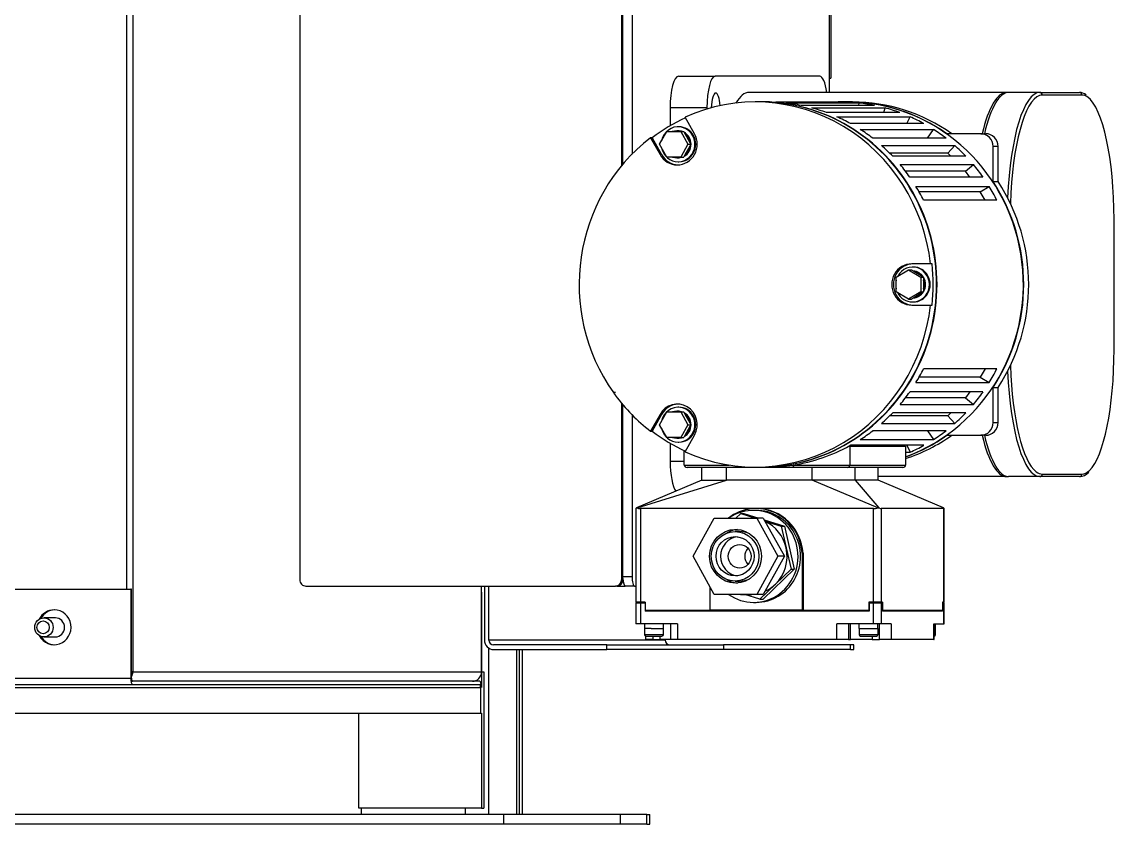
# Model space of a CAD drawing. Header units: millimetres. Extents: x 3795014 to 4300160, y 3869364 to 4016788.
# Drawn here: x 4226638.3 to 4226810.4, y 3922661.5 to 3922787.9 of the extents above; entities that cross this region are included whole.
import ezdxf

# ---------------------------------------------------------------- set-up
doc = ezdxf.new("R2010")
doc.units = ezdxf.units.MM
doc.layers.add('линия перехода', color=7, linetype='Continuous')
doc.layers.add('основная', color=7, linetype='Continuous', lineweight=50)

msp = doc.modelspace()

# ---------------------------------------------------------------- linework, layer by layer
at = {"layer": 'линия перехода', "color": 0, "linetype": 'Continuous', "lineweight": -3}
for p, q in [((4226655.82, 3922907.53), (4226655.82, 3922685.53)), ((4226654.9, 3922698.53), (4226654.9, 3922894.53)), ((4226805.35, 3922776.38), (4226799.13, 3922776.38)), ((4226746.28, 3922774.34), (4226740.49, 3922774.34)), ((4226766.61, 3922775.27), (4226766.61, 3922775.25)), ((4226768.06, 3922775.25), (4226768.06, 3922775.27)), ((4226792.15, 3922768.28), (4226791.38, 3922768.28)), ((4226739.15, 3922766.99), (4226738.89, 3922766.99)), ((4226810.43, 3922736.28), (4226810.43, 3922756.78)), ((4226739.15, 3922726.07), (4226738.89, 3922726.07)), ((4226791.38, 3922724.78), (4226792.15, 3922724.78)), ((4226740.49, 3922718.72), (4226742.7, 3922718.72)), ((4226742.7, 3922718.1), (4226749.79, 3922718.1)), ((4226759.87, 3922718.1), (4226768.78, 3922718.1)), ((4226768.78, 3922718.1), (4226777.59, 3922718.1)), ((4226799.13, 3922716.68), (4226805.35, 3922716.68)), ((4226735.83, 3922711.23), (4226735.83, 3922696.48)), ((4226772.53, 3922696.48), (4226772.53, 3922711.23)), ((4226773.76, 3922711.23), (4226773.76, 3922696.48)), ((4226783.61, 3922696.48), (4226783.61, 3922711.23)), ((4226733.04, 3922700.53), (4226734.48, 3922700.53)), ((4226732.84, 3922700.03), (4226733.04, 3922700.03)), ((4226710.76, 3922685.55), (4226710.76, 3922698.05)), ((4226735.83, 3922696.4), (4226735.83, 3922693.1)), ((4226772.53, 3922693.1), (4226772.53, 3922696.4)), ((4226773.76, 3922696.4), (4226773.76, 3922693.1)), ((4226783.61, 3922693.1), (4226783.61, 3922696.4)), ((4226741.63, 3922693.1), (4226741.63, 3922690.6)), ((4226766.74, 3922690.6), (4226766.74, 3922693.1)), ((4226768.58, 3922693.1), (4226768.58, 3922690.6)), ((4226768.89, 3922690.6), (4226768.89, 3922693.1)), ((4226773.48, 3922690.6), (4226773.48, 3922693.1)), ((4226775.31, 3922693.1), (4226775.31, 3922690.6)), ((4226782.05, 3922690.6), (4226782.05, 3922693.1)), ((4226739.72, 3922690.53), (4226711.93, 3922690.53)), ((4226730.53, 3922689.03), (4226730.53, 3922689.78)), ((4226736.44, 3922691.4), (4226739.44, 3922691.4)), ((4226737.74, 3922691.15), (4226737.74, 3922690.6)), ((4226738.9, 3922690.6), (4226738.9, 3922691.15)), ((4226748.89, 3922689.78), (4226748.89, 3922689.03)), ((4226768.93, 3922689.03), (4226768.93, 3922689.78)), ((4226770.25, 3922691.4), (4226773.25, 3922691.4)), ((4226772.32, 3922691.15), (4226772.32, 3922690.6)), ((4226782.1, 3922691.4), (4226782.3, 3922691.4)), ((4226711.93, 3922663.03), (4226711.93, 3922689.23)), ((4226655.82, 3922685.53), (4226710.76, 3922685.53)), ((4226655.82, 3922685.53), (4226655.82, 3922685.53)), ((4226305.24, 3922684.53), (4226655.5, 3922684.53)), ((4226605.3, 3922683.03), (4226710.63, 3922683.03)), ((4226708.26, 3922663.03), (4226708.26, 3922664.03)), ((4226714.3, 3922661.53), (4226714.3, 3922663.03)), ((4226732.66, 3922661.53), (4226732.66, 3922663.03)), ((4226736.8, 3922661.53), (4226736.8, 3922663.03))]:
    msp.add_line(p, q, dxfattribs=at)
for centre, major_axis, ratio, start_param, end_param in [((4226798.75, 3922756.78), (0, -20), 0.259156, 3.141593, 4.540364), ((4226799.13, 3922756.78), (0, 19.6), 0.259156, 0, 0.082872), ((4226798.75, 3922776.38), (0, -0.4), 0.965835, 1.570796, 3.141593), ((4226804.97, 3922776.38), (0, -0.4), 0.965835, 1.570796, 3.141593), ((4226805.35, 3922756.78), (0, -19.6), 0.259156, 2.957564, 3.141593), ((4226798.75, 3922736.28), (0, -20), 0.259156, 4.884414, 6.283185), ((4226751.7, 3922718.1), (0, 0.375), 0.259156, 2.20212, 3.141593), ((4226759.97, 3922718.1), (0, 0.375), 0.259156, 1.570796, 3.141593), ((4226799.13, 3922736.28), (0, 19.6), 0.259156, 2.952795, 3.141593), ((4226798.75, 3922716.68), (0, -0.4), 0.965835, 0, 1.570796), ((4226804.97, 3922716.68), (0, -0.4), 0.965835, 0, 1.570796), ((4226805.35, 3922736.28), (0, -19.6), 0.259156, 0, 0.242164)]:
    msp.add_ellipse(centre, major_axis=major_axis, ratio=ratio, start_param=start_param, end_param=end_param, dxfattribs=at)
at = {"layer": 'основная', "color": 0, "linetype": 'Continuous', "lineweight": -3}
for p, q in [((4226682.14, 3922793.03), (4226682.14, 3922700.03)), ((4226732.84, 3922793.03), (4226732.84, 3922765.24)), ((4226733.04, 3922765.48), (4226733.04, 3922792.53)), ((4226734.48, 3922792.53), (4226734.48, 3922767.05)), ((4226765.58, 3922776.78), (4226765.58, 3922790.6)), ((4226765.81, 3922790.6), (4226765.81, 3922779.03)), ((4226741.78, 3922779.34), (4226747.58, 3922779.34)), ((4226764.06, 3922779.34), (4226747.58, 3922779.34)), ((4226765.58, 3922779.03), (4226765.81, 3922779.03)), ((4226793.48, 3922776.78), (4226752.92, 3922776.78)), ((4226793.82, 3922776.78), (4226793.48, 3922776.78)), ((4226798.75, 3922776.78), (4226793.82, 3922776.78)), ((4226798.75, 3922776.78), (4226804.97, 3922776.78)), ((4226740.49, 3922774.34), (4226740.49, 3922771.54)), ((4226746.28, 3922774.34), (4226746.28, 3922774.17)), ((4226754.7, 3922775.28), (4226753.92, 3922775.28)), ((4226755.8, 3922775.28), (4226754.77, 3922775.28)), ((4226768.41, 3922775.25), (4226757.14, 3922775.25)), ((4226758.74, 3922775.12), (4226770.28, 3922775.12)), ((4226772.66, 3922774.75), (4226761.13, 3922774.75)), ((4226762.83, 3922774.35), (4226774.36, 3922774.35)), ((4226768.37, 3922775.28), (4226767.34, 3922775.28)), ((4226769.21, 3922775.28), (4226768.44, 3922775.28)), ((4226770.22, 3922774.75), (4226770.28, 3922775.12)), ((4226774.14, 3922773.61), (4226774.36, 3922774.35)), ((4226744.33, 3922770.24), (4226742.85, 3922772.9)), ((4226776.67, 3922773.61), (4226765.13, 3922773.61)), ((4226766.75, 3922772.95), (4226778.28, 3922772.95)), ((4226777.78, 3922771.87), (4226778.28, 3922772.95)), ((4226741.74, 3922770.74), (4226741.54, 3922770.74)), ((4226741.87, 3922771.37), (4226741.74, 3922771.37)), ((4226780.46, 3922771.87), (4226768.93, 3922771.87)), ((4226770.43, 3922770.97), (4226781.97, 3922770.97)), ((4226781.06, 3922769.59), (4226781.97, 3922770.97)), ((4226737.41, 3922769.65), (4226738.89, 3922766.99)), ((4226737.67, 3922769.65), (4226737.41, 3922769.65)), ((4226737.67, 3922769.65), (4226739.15, 3922766.99)), ((4226738.82, 3922768.61), (4226739.94, 3922770.61)), ((4226739.94, 3922770.61), (4226742.17, 3922770.61)), ((4226742.17, 3922770.61), (4226742.62, 3922770.61)), ((4226742.17, 3922770.61), (4226743.28, 3922768.61)), ((4226742.62, 3922770.61), (4226742.79, 3922770.3)), ((4226742.79, 3922770.3), (4226743.58, 3922768.89)), ((4226781.06, 3922769.59), (4226772.39, 3922769.59)), ((4226783.96, 3922769.56), (4226772.43, 3922769.56)), ((4226781.1, 3922769.56), (4226781.06, 3922769.59)), ((4226789.44, 3922770.28), (4226784.09, 3922770.28)), ((4226789.44, 3922770.28), (4226790.22, 3922770.28)), ((4226739.94, 3922766.61), (4226738.82, 3922768.61)), ((4226743.28, 3922768.61), (4226742.17, 3922766.61)), ((4226743.58, 3922768.32), (4226742.81, 3922766.94)), ((4226743.28, 3922768.61), (4226743.74, 3922768.61)), ((4226743.58, 3922768.89), (4226743.74, 3922768.61)), ((4226743.74, 3922768.61), (4226743.58, 3922768.32)), ((4226773.79, 3922768.44), (4226785.32, 3922768.44)), ((4226784.22, 3922767.21), (4226775.09, 3922767.21)), ((4226784.22, 3922767.21), (4226785.32, 3922768.44)), ((4226784.72, 3922766.74), (4226784.22, 3922767.21)), ((4226791.38, 3922762.73), (4226791.38, 3922768.28)), ((4226792.15, 3922762.73), (4226792.15, 3922768.28)), ((4226742.17, 3922766.61), (4226739.94, 3922766.61)), ((4226741.54, 3922766.49), (4226741.74, 3922766.49)), ((4226741.74, 3922765.87), (4226741.87, 3922765.87)), ((4226742.17, 3922766.61), (4226742.62, 3922766.61)), ((4226742.81, 3922766.94), (4226742.62, 3922766.61)), ((4226787.09, 3922766.74), (4226775.56, 3922766.74)), ((4226776.74, 3922765.42), (4226788.27, 3922765.42)), ((4226787.01, 3922764.38), (4226777.57, 3922764.38)), ((4226787.01, 3922764.38), (4226788.27, 3922765.42)), ((4226787.72, 3922763.46), (4226787.01, 3922764.38)), ((4226789.78, 3922763.46), (4226778.24, 3922763.46)), ((4226791.38, 3922762.73), (4226792.15, 3922762.73)), ((4226779.22, 3922761.98), (4226790.76, 3922761.98)), ((4226789.36, 3922761.14), (4226779.72, 3922761.14)), ((4226789.36, 3922761.14), (4226790.76, 3922761.98)), ((4226790.1, 3922759.81), (4226789.36, 3922761.14)), ((4226791.96, 3922759.81), (4226780.43, 3922759.81)), ((4226810.45, 3922756.78), (4226810.43, 3922756.78)), ((4226810.45, 3922736.28), (4226810.45, 3922756.78)), ((4226776.11, 3922747.69), (4226778.05, 3922748.85)), ((4226778.05, 3922748.85), (4226779.98, 3922747.69)), ((4226778.05, 3922748.85), (4226778.5, 3922748.85)), ((4226778.5, 3922748.85), (4226778.88, 3922748.62)), ((4226781.51, 3922749.78), (4226778.55, 3922749.78)), ((4226778.81, 3922749.28), (4226778.68, 3922749.28)), ((4226778.88, 3922748.62), (4226780.03, 3922747.93)), ((4226781.77, 3922749.78), (4226781.51, 3922749.78)), ((4226776.11, 3922745.38), (4226776.11, 3922747.69)), ((4226779.98, 3922747.69), (4226780.43, 3922747.69)), ((4226779.98, 3922747.69), (4226779.98, 3922745.38)), ((4226780.03, 3922747.93), (4226780.43, 3922747.69)), ((4226780.43, 3922747.69), (4226780.43, 3922747.22)), ((4226780.43, 3922747.22), (4226780.43, 3922745.85)), ((4226778.05, 3922744.23), (4226776.11, 3922745.38)), ((4226779.98, 3922745.38), (4226778.05, 3922744.23)), ((4226780.05, 3922745.16), (4226778.86, 3922744.44)), ((4226779.98, 3922745.38), (4226780.43, 3922745.38)), ((4226780.43, 3922745.38), (4226780.05, 3922745.16)), ((4226780.43, 3922745.85), (4226780.43, 3922745.38)), ((4226778.05, 3922744.23), (4226778.5, 3922744.23)), ((4226778.86, 3922744.44), (4226778.5, 3922744.23)), ((4226778.55, 3922743.28), (4226781.51, 3922743.28)), ((4226778.68, 3922743.78), (4226778.81, 3922743.78)), ((4226781.51, 3922743.28), (4226781.77, 3922743.28)), ((4226810.43, 3922736.28), (4226810.45, 3922736.28)), ((4226791.96, 3922733.25), (4226780.43, 3922733.25)), ((4226790.1, 3922733.25), (4226789.36, 3922731.92)), ((4226779.22, 3922731.09), (4226790.76, 3922731.09)), ((4226789.36, 3922731.92), (4226779.72, 3922731.92)), ((4226789.36, 3922731.92), (4226790.76, 3922731.09)), ((4226731.89, 3922729.51), (4226731.54, 3922729.51)), ((4226731.54, 3922729.51), (4226731.89, 3922729.51)), ((4226731.89, 3922729.51), (4226731.89, 3922729.51)), ((4226789.78, 3922729.6), (4226778.24, 3922729.6)), ((4226787.72, 3922729.6), (4226787.01, 3922728.69)), ((4226791.38, 3922730.33), (4226792.15, 3922730.33)), ((4226791.38, 3922724.78), (4226791.38, 3922730.33)), ((4226792.15, 3922724.78), (4226792.15, 3922730.33)), ((4226731.89, 3922729.15), (4226731.81, 3922729.15)), ((4226731.86, 3922729.09), (4226731.81, 3922729.15)), ((4226731.85, 3922729.09), (4226731.89, 3922729.09)), ((4226731.89, 3922729.09), (4226731.89, 3922729.15)), ((4226732.84, 3922727.82), (4226732.84, 3922700.03)), ((4226776.74, 3922727.65), (4226788.27, 3922727.65)), ((4226787.01, 3922728.69), (4226777.57, 3922728.69)), ((4226787.01, 3922728.69), (4226788.27, 3922727.65)), ((4226733.04, 3922700.53), (4226733.04, 3922727.59)), ((4226734.48, 3922726.01), (4226734.48, 3922700.53)), ((4226738.89, 3922726.07), (4226737.41, 3922723.42)), ((4226739.15, 3922726.07), (4226737.67, 3922723.42)), ((4226738.82, 3922724.45), (4226739.94, 3922726.45)), ((4226739.94, 3922726.45), (4226742.17, 3922726.45)), ((4226741.74, 3922726.57), (4226741.54, 3922726.57)), ((4226741.87, 3922727.2), (4226741.74, 3922727.2)), ((4226742.17, 3922726.45), (4226742.62, 3922726.45)), ((4226742.17, 3922726.45), (4226743.28, 3922724.45)), ((4226742.62, 3922726.45), (4226742.8, 3922726.13)), ((4226742.8, 3922726.13), (4226743.58, 3922724.73)), ((4226787.09, 3922726.33), (4226775.56, 3922726.33)), ((4226784.72, 3922726.33), (4226784.22, 3922725.85)), ((4226739.94, 3922722.45), (4226738.82, 3922724.45)), ((4226743.28, 3922724.45), (4226742.17, 3922722.45)), ((4226743.28, 3922724.45), (4226743.74, 3922724.45)), ((4226743.58, 3922724.73), (4226743.74, 3922724.45)), ((4226743.74, 3922724.45), (4226743.58, 3922724.16)), ((4226773.79, 3922724.63), (4226785.32, 3922724.63)), ((4226784.22, 3922725.85), (4226775.09, 3922725.85)), ((4226784.22, 3922725.85), (4226785.32, 3922724.63)), ((4226737.41, 3922723.42), (4226737.67, 3922723.42)), ((4226742.8, 3922722.77), (4226742.62, 3922722.45)), ((4226743.58, 3922724.16), (4226742.8, 3922722.77)), ((4226742.85, 3922720.17), (4226744.33, 3922722.82)), ((4226781.06, 3922723.47), (4226772.39, 3922723.47)), ((4226783.96, 3922723.5), (4226772.43, 3922723.5)), ((4226781.1, 3922723.5), (4226781.06, 3922723.47)), ((4226781.06, 3922723.47), (4226781.97, 3922722.1)), ((4226784.09, 3922722.78), (4226789.44, 3922722.78)), ((4226790.22, 3922722.78), (4226789.44, 3922722.78)), ((4226742.17, 3922722.45), (4226739.94, 3922722.45)), ((4226740.49, 3922721.52), (4226740.49, 3922718.72)), ((4226741.54, 3922722.32), (4226741.74, 3922722.32)), ((4226741.74, 3922721.7), (4226741.87, 3922721.7)), ((4226742.17, 3922722.45), (4226742.62, 3922722.45)), ((4226768.84, 3922721.15), (4226768.78, 3922721.15)), ((4226768.78, 3922721.15), (4226768.78, 3922718.1)), ((4226768.84, 3922721.15), (4226768.84, 3922721.06)), ((4226768.84, 3922721.06), (4226777.59, 3922721.06)), ((4226780.46, 3922721.2), (4226768.93, 3922721.2)), ((4226770.43, 3922722.1), (4226781.97, 3922722.1)), ((4226777.59, 3922721.06), (4226777.59, 3922718.1)), ((4226777.78, 3922721.2), (4226778.28, 3922720.11)), ((4226742.7, 3922718.1), (4226742.7, 3922720.36)), ((4226777.59, 3922720.11), (4226778.28, 3922720.11)), ((4226751.7, 3922717.73), (4226743.16, 3922717.73)), ((4226745.48, 3922715.73), (4226745.48, 3922717.73)), ((4226749.37, 3922715.73), (4226749.37, 3922717.73)), ((4226759.97, 3922717.73), (4226751.7, 3922717.73)), ((4226753.92, 3922717.78), (4226754.7, 3922717.78)), ((4226754.77, 3922717.78), (4226755.74, 3922717.78)), ((4226768.51, 3922717.73), (4226759.97, 3922717.73)), ((4226762.89, 3922715.73), (4226762.89, 3922717.73)), ((4226777.13, 3922717.73), (4226768.51, 3922717.73)), ((4226769.63, 3922715.73), (4226769.63, 3922717.73)), ((4226773.25, 3922715.73), (4226773.25, 3922717.73)), ((4226745.48, 3922715.73), (4226735.17, 3922711.36)), ((4226735.29, 3922711.36), (4226749.37, 3922715.73)), ((4226745.48, 3922715.73), (4226749.37, 3922715.73)), ((4226762.89, 3922715.73), (4226749.37, 3922715.73)), ((4226769.63, 3922715.73), (4226762.89, 3922715.73)), ((4226773.19, 3922711.36), (4226762.89, 3922715.73)), ((4226769.63, 3922715.73), (4226773.39, 3922711.36)), ((4226773.25, 3922715.73), (4226769.63, 3922715.73)), ((4226793.48, 3922716.28), (4226773.25, 3922716.28)), ((4226783.56, 3922711.36), (4226773.25, 3922715.73)), ((4226793.48, 3922716.28), (4226793.82, 3922716.28)), ((4226798.75, 3922716.28), (4226793.82, 3922716.28)), ((4226804.97, 3922716.28), (4226798.75, 3922716.28)), ((4226735.09, 3922711.25), (4226735.09, 3922696.48)), ((4226754.03, 3922711.23), (4226735.83, 3922711.23)), ((4226750.84, 3922709.72), (4226751.6, 3922710.46)), ((4226751.6, 3922710.46), (4226752.12, 3922710.46)), ((4226751.6, 3922710.46), (4226753.96, 3922709.72)), ((4226752.12, 3922710.46), (4226754.48, 3922709.72)), ((4226754.03, 3922710.96), (4226753.64, 3922710.96)), ((4226754.18, 3922711.23), (4226754.03, 3922711.23)), ((4226772.53, 3922711.23), (4226754.18, 3922711.23)), ((4226783.61, 3922711.23), (4226773.76, 3922711.23)), ((4226783.64, 3922696.48), (4226783.64, 3922711.25)), ((4226744.1, 3922703.72), (4226747.44, 3922709.72)), ((4226747.44, 3922709.72), (4226754.13, 3922709.72)), ((4226754.13, 3922709.72), (4226757.48, 3922703.72)), ((4226755.17, 3922709.72), (4226754.13, 3922709.72)), ((4226755.17, 3922709.72), (4226758.52, 3922703.72)), ((4226755.32, 3922709.45), (4226758.52, 3922708.45)), ((4226755.43, 3922709.26), (4226758, 3922708.45)), ((4226751.44, 3922707.62), (4226750.72, 3922707.62)), ((4226758, 3922708.45), (4226758.52, 3922708.45)), ((4226758, 3922708.45), (4226758.76, 3922705.08)), ((4226758.52, 3922708.45), (4226760.04, 3922701.7)), ((4226747.44, 3922697.72), (4226744.1, 3922703.72)), ((4226757.48, 3922703.72), (4226754.13, 3922697.72)), ((4226758.52, 3922703.72), (4226756.94, 3922700.89)), ((4226758.52, 3922703.72), (4226757.48, 3922703.72)), ((4226758.76, 3922705.08), (4226759.53, 3922701.7)), ((4226761.27, 3922704.2), (4226761.27, 3922695.23)), ((4226761.27, 3922704.2), (4226761.43, 3922704.2)), ((4226761.43, 3922704.2), (4226761.43, 3922695.23)), ((4226733.04, 3922700.03), (4226733.04, 3922700.53)), ((4226760.04, 3922701.7), (4226755.16, 3922696.96)), ((4226756.74, 3922700.53), (4226755.17, 3922697.72)), ((4226756.94, 3922700.89), (4226756.74, 3922700.53)), ((4226759.53, 3922701.7), (4226757.08, 3922699.33)), ((4226759.53, 3922701.7), (4226760.04, 3922701.7)), ((4226305.29, 3922698.53), (4226655.5, 3922698.53)), ((4226655.63, 3922698.53), (4226655.5, 3922698.53)), ((4226655.5, 3922698.53), (4226655.5, 3922684.53)), ((4226655.63, 3922684.53), (4226655.63, 3922698.53)), ((4226683.1, 3922699.03), (4226731.88, 3922699.03)), ((4226710.76, 3922698.05), (4226710.76, 3922699.03)), ((4226711.21, 3922699.03), (4226711.21, 3922690.53)), ((4226711.93, 3922690.53), (4226711.93, 3922699.03)), ((4226732.07, 3922699.03), (4226731.88, 3922699.03)), ((4226732.07, 3922699.03), (4226733.42, 3922699.03)), ((4226734.87, 3922699.03), (4226733.42, 3922699.03)), ((4226734.87, 3922699.03), (4226735.09, 3922699.03)), ((4226746.78, 3922695.23), (4226746.78, 3922698.9)), ((4226750.72, 3922699.82), (4226751.44, 3922699.82)), ((4226757.08, 3922699.33), (4226754.64, 3922696.96)), ((4226710.82, 3922698.05), (4226710.76, 3922698.05)), ((4226710.82, 3922685.55), (4226710.82, 3922698.05)), ((4226754.13, 3922697.72), (4226747.44, 3922697.72)), ((4226751.83, 3922697.71), (4226753.12, 3922697.71)), ((4226754.64, 3922696.96), (4226752.26, 3922697.71)), ((4226755.17, 3922697.72), (4226754.13, 3922697.72)), ((4226754.64, 3922696.96), (4226755.16, 3922696.96)), ((4226735.83, 3922696.48), (4226735.09, 3922696.48)), ((4226735.09, 3922696.4), (4226735.83, 3922696.4)), ((4226735.09, 3922696.4), (4226735.09, 3922693.1)), ((4226735.32, 3922696.48), (4226735.32, 3922696.4)), ((4226736.56, 3922696.48), (4226735.83, 3922696.48)), ((4226735.83, 3922696.4), (4226736.53, 3922696.4)), ((4226736.53, 3922696.4), (4226736.53, 3922695.1)), ((4226736.53, 3922696.4), (4226736.56, 3922696.4)), ((4226771.83, 3922695.1), (4226736.53, 3922695.1)), ((4226736.56, 3922696.48), (4226736.56, 3922695.23)), ((4226736.56, 3922695.23), (4226746.78, 3922695.23)), ((4226736.98, 3922695.23), (4226736.98, 3922695.1)), ((4226739.72, 3922695.1), (4226739.72, 3922695.23)), ((4226744.79, 3922695.23), (4226744.79, 3922695.1)), ((4226746.45, 3922695.23), (4226746.45, 3922695.1)), ((4226761.27, 3922695.23), (4226746.78, 3922695.23)), ((4226746.9, 3922695.23), (4226746.9, 3922695.1)), ((4226753.64, 3922696.46), (4226754.03, 3922696.46)), ((4226761.27, 3922695.23), (4226761.43, 3922695.23)), ((4226761.43, 3922695.23), (4226771.81, 3922695.23)), ((4226771.81, 3922696.48), (4226771.81, 3922695.23)), ((4226772.53, 3922696.48), (4226771.81, 3922696.48)), ((4226771.81, 3922695.23), (4226771.83, 3922695.23)), ((4226771.83, 3922696.4), (4226771.83, 3922695.1)), ((4226771.83, 3922696.4), (4226772.53, 3922696.4)), ((4226772.26, 3922696.48), (4226772.26, 3922696.4)), ((4226773.76, 3922696.48), (4226772.53, 3922696.48)), ((4226772.53, 3922696.4), (4226773.76, 3922696.4)), ((4226773.95, 3922696.48), (4226773.76, 3922696.48)), ((4226773.76, 3922696.4), (4226773.95, 3922696.4)), ((4226773.95, 3922696.48), (4226773.95, 3922695.23)), ((4226773.95, 3922696.4), (4226773.95, 3922695.1)), ((4226773.95, 3922695.23), (4226783.41, 3922695.23)), ((4226773.95, 3922695.23), (4226773.95, 3922695.23)), ((4226783.42, 3922695.1), (4226773.95, 3922695.1)), ((4226781.75, 3922695.23), (4226781.75, 3922695.1)), ((4226783.41, 3922696.48), (4226783.41, 3922695.23)), ((4226783.61, 3922696.48), (4226783.41, 3922696.48)), ((4226783.41, 3922696.4), (4226783.42, 3922696.4)), ((4226783.42, 3922696.4), (4226783.42, 3922695.1)), ((4226783.42, 3922696.4), (4226783.61, 3922696.4)), ((4226783.61, 3922696.48), (4226783.64, 3922696.48)), ((4226783.64, 3922696.4), (4226783.61, 3922696.4)), ((4226783.64, 3922693.1), (4226783.64, 3922696.4)), ((4226643.62, 3922694.03), (4226641.81, 3922694.03)), ((4226735.83, 3922693.1), (4226735.09, 3922693.1)), ((4226741.63, 3922693.1), (4226735.83, 3922693.1)), ((4226736.43, 3922693.1), (4226736.43, 3922692.35)), ((4226737.52, 3922692.35), (4226736.43, 3922692.35)), ((4226736.44, 3922692.35), (4226736.44, 3922691.4)), ((4226737.52, 3922692.35), (4226739.44, 3922692.35)), ((4226739.43, 3922692.35), (4226739.43, 3922693.1)), ((4226739.44, 3922691.4), (4226739.44, 3922692.35)), ((4226740.52, 3922693.1), (4226740.52, 3922690.6)), ((4226772.53, 3922693.1), (4226766.74, 3922693.1)), ((4226770.23, 3922693.1), (4226770.23, 3922692.35)), ((4226770.23, 3922692.35), (4226770.84, 3922692.35)), ((4226770.25, 3922692.35), (4226770.25, 3922691.4)), ((4226770.84, 3922692.35), (4226773.25, 3922692.35)), ((4226773.76, 3922693.1), (4226772.53, 3922693.1)), ((4226773.23, 3922692.35), (4226773.23, 3922693.1)), ((4226773.25, 3922691.4), (4226773.25, 3922692.35)), ((4226775.31, 3922693.1), (4226773.76, 3922693.1)), ((4226782.05, 3922693.1), (4226783.61, 3922693.1)), ((4226782.1, 3922690.6), (4226782.1, 3922693.1)), ((4226782.3, 3922692.35), (4226782.1, 3922692.35)), ((4226782.3, 3922692.35), (4226782.3, 3922693.1)), ((4226782.3, 3922691.4), (4226782.3, 3922692.35)), ((4226783.61, 3922693.1), (4226783.64, 3922693.1)), ((4226641.81, 3922691.03), (4226643.62, 3922691.03)), ((4226730.53, 3922689.78), (4226712.66, 3922689.78)), ((4226730.53, 3922689.78), (4226748.89, 3922689.78)), ((4226736.63, 3922691.16), (4226736.63, 3922690.6)), ((4226737.74, 3922690.6), (4226736.63, 3922690.6)), ((4226736.69, 3922691.15), (4226739.19, 3922691.15)), ((4226737.74, 3922690.6), (4226738.9, 3922690.6)), ((4226740.52, 3922690.6), (4226738.9, 3922690.6)), ((4226739.72, 3922690.53), (4226739.72, 3922690.6)), ((4226741.63, 3922690.6), (4226740.52, 3922690.6)), ((4226766.74, 3922690.6), (4226741.63, 3922690.6)), ((4226768.93, 3922689.78), (4226748.89, 3922689.78)), ((4226768.58, 3922690.6), (4226766.74, 3922690.6)), ((4226768.58, 3922690.6), (4226768.89, 3922690.6)), ((4226772.32, 3922690.6), (4226768.89, 3922690.6)), ((4226769.44, 3922689.78), (4226768.93, 3922689.78)), ((4226769.44, 3922689.03), (4226769.44, 3922689.78)), ((4226770.5, 3922691.15), (4226773, 3922691.15)), ((4226772.32, 3922690.6), (4226773.48, 3922690.6)), ((4226775.31, 3922690.6), (4226773.48, 3922690.6)), ((4226782.05, 3922690.6), (4226775.31, 3922690.6)), ((4226782.05, 3922690.6), (4226782.1, 3922690.6)), ((4226712.66, 3922689.03), (4226730.53, 3922689.03)), ((4226716.34, 3922663.03), (4226716.34, 3922689.03)), ((4226716.75, 3922663.03), (4226716.75, 3922689.03)), ((4226717.24, 3922663.03), (4226717.24, 3922689.03)), ((4226748.89, 3922689.03), (4226730.53, 3922689.03)), ((4226768.93, 3922689.03), (4226748.89, 3922689.03)), ((4226768.93, 3922689.03), (4226769.44, 3922689.03)), ((4226655.82, 3922685.53), (4226655.63, 3922685.53)), ((4226710.76, 3922685.53), (4226710.76, 3922685.55)), ((4226710.76, 3922685.55), (4226710.82, 3922685.55)), ((4226710.76, 3922685.53), (4226710.76, 3922685.53)), ((4226710.76, 3922685.53), (4226711.15, 3922685.53)), ((4226710.76, 3922685.53), (4226710.76, 3922683.03)), ((4226711.15, 3922685.53), (4226711.15, 3922664.03)), ((4226305.19, 3922683.53), (4226655.76, 3922683.53)), ((4226710.5, 3922684.03), (4226655.76, 3922684.03)), ((4226655.76, 3922683.53), (4226710.5, 3922683.53)), ((4226710.63, 3922683.03), (4226710.63, 3922679.03)), ((4226603.24, 3922679.03), (4226710.63, 3922679.03)), ((4226691.45, 3922664.03), (4226691.45, 3922679.03)), ((4226710.63, 3922679.03), (4226710.76, 3922679.03)), ((4226710.76, 3922679.03), (4226710.76, 3922664.03)), ((4226710.76, 3922664.03), (4226691.45, 3922664.03)), ((4226691.84, 3922663.03), (4226691.84, 3922664.03)), ((4226710.76, 3922664.03), (4226711.15, 3922664.03)), ((4226714.3, 3922663.03), (4226604.11, 3922663.03)), ((4226732.66, 3922663.03), (4226714.3, 3922663.03)), ((4226736.8, 3922663.03), (4226732.66, 3922663.03)), ((4226736.8, 3922663.03), (4226737.31, 3922663.03)), ((4226737.31, 3922661.53), (4226737.31, 3922663.03)), ((4226714.3, 3922661.53), (4226162.4, 3922661.53)), ((4226732.66, 3922661.53), (4226714.3, 3922661.53)), ((4226736.8, 3922661.53), (4226732.66, 3922661.53)), ((4226736.8, 3922661.53), (4226737.31, 3922661.53))]:
    msp.add_line(p, q, dxfattribs=at)
for centre, radius, start, end in [((4226804.94, 3922774.9), 1.88, 54.1401, 89.0581), ((4226755.8, 3922748.46), 26.82, 88.4523, 90), ((4226757.99, 3922815.95), 40.71, 267.9413, 268.8037), ((4226767.34, 3922748.46), 26.82, 88.4523, 91.5477), ((4226768.1, 3922771.96), 3.31, 84.2122, 90.6323), ((4226804.94, 3922718.24), 1.96, 270.9083, 320.3219), ((4226751.83, 3922703.31), 5.6, 267.3281, 272.6719), ((4226736.69, 3922691.4), 0.25, 180, 270), ((4226739.19, 3922691.4), 0.25, 270, 0), ((4226770.5, 3922691.4), 0.25, 180, 270), ((4226773, 3922691.4), 0.25, 270, 0), ((4226782.05, 3922691.4), 0.25, 283.4847, 0)]:
    msp.add_arc(centre, radius, start, end, dxfattribs=at)
for centre, major_axis, ratio, start_param, end_param in [((4226741.78, 3922774.34), (0, -5), 0.259156, 3.141593, 4.712389), ((4226747.58, 3922774.34), (0, 5), 0.259156, 0, 1.570796), ((4226764.06, 3922774.34), (0, -5), 0.259156, 2.08002, 3.141593), ((4226753.92, 3922746.53), (0, -28.75), 0.965835, 1.684082, 3.551906), ((4226747.68, 3922773.94), (0, 2.75), 0.259156, 0, 1.416086), ((4226747.68, 3922773.94), (0, 2.75), 0.259156, 4.99096, 6.283185), ((4226752.92, 3922756.78), (0, 20), 0.259156, 0, 0.412536), ((4226793.48, 3922756.78), (0, 20), 0.259156, 0, 0.829832), ((4226793.82, 3922756.78), (0, -20), 0.259156, 3.141593, 3.971424), ((4226799.13, 3922756.78), (0, 19.6), 0.259156, 0.082872, 1.442229), ((4226805.35, 3922756.78), (0, -19.6), 0.259156, 1.570796, 2.957564), ((4226754.7, 3922746.53), (0, -28.75), 0.965835, 0, 3.141593), ((4226754.77, 3922746.53), (0, -28.75), 0.965835, 0, 3.141593), ((4226755.8, 3922746.53), (0, 28.75), 0.965835, 6.090094, 6.177078), ((4226755.8, 3922746.53), (0, 28.75), 0.965835, 5.940494, 6.027478), ((4226768.37, 3922746.53), (0, -28.75), 0.965835, 0.338321, 3.141593), ((4226768.44, 3922746.53), (0, -28.75), 0.965835, 2.542925, 3.141593), ((4226769.21, 3922746.53), (0, -28.75), 0.965835, 2.542925, 3.141593), ((4226767.34, 3922746.53), (0, 28.75), 0.965835, 6.090094, 6.177078), ((4226767.34, 3922746.53), (0, 28.75), 0.965835, 5.940494, 6.027478), ((4226754.18, 3922746.53), (0, 28.75), 0.965835, 0.418444, 0.636884), ((4226755.8, 3922746.53), (0, 28.75), 0.965835, 5.790894, 5.877878), ((4226767.34, 3922746.53), (0, 28.75), 0.965835, 5.790894, 5.877878), ((4226741.74, 3922768.62), (0, -2.75), 0.965835, 0, 4.509232), ((4226741.54, 3922768.62), (0, -2.12), 0.965835, 2.783291, 3.499894), ((4226741.74, 3922768.62), (0, -2.12), 0.965835, 2.783291, 3.141593), ((4226741.87, 3922768.62), (0, -2.75), 0.965835, 0, 3.141593), ((4226755.8, 3922746.53), (0, 28.75), 0.965835, 5.641295, 5.728279), ((4226767.34, 3922746.53), (0, 28.75), 0.965835, 5.641295, 5.728279), ((4226753.92, 3922746.53), (0, -28.75), 0.965835, 3.778477, 5.345788), ((4226741.61, 3922768.62), (0, 3.25), 0.965835, 2.094395, 5.235988), ((4226741.74, 3922768.62), (0, -2.12), 0.965835, 0.483861, 2.666441), ((4226741.54, 3922768.62), (0, 2.12), 0.965835, 4.840503, 5.631472), ((4226789.44, 3922768.28), (0, -2), 0.965835, 1.570796, 3.141593), ((4226790.22, 3922768.28), (0, 2), 0.965835, 4.712389, 6.283185), ((4226741.74, 3922768.62), (0, -2.75), 0.965835, 4.92724, 6.283185), ((4226741.54, 3922768.62), (0, -2.13), 0.965835, 0.66405, 1.430345), ((4226755.8, 3922746.53), (0, 28.75), 0.965835, 5.491695, 5.578679), ((4226767.34, 3922746.53), (0, 28.75), 0.965835, 5.491695, 5.578679), ((4226741.87, 3922768.62), (0, 3.25), 0.965835, 2.094395, 3.1003), ((4226741.54, 3922768.62), (0, 2.13), 0.965835, 2.811028, 3.472157), ((4226741.74, 3922768.62), (0, -2.12), 0.965835, 0, 0.330565), ((4226755.8, 3922746.53), (0, 28.75), 0.965835, 5.342095, 5.429079), ((4226767.34, 3922746.53), (0, 28.75), 0.965835, 5.342095, 5.429079), ((4226768.44, 3922746.53), (0, -28.75), 0.965835, 0.972128, 2.169464), ((4226769.21, 3922746.53), (0, -28.75), 0.965835, 0.972128, 2.169464), ((4226755.8, 3922746.53), (0, 28.75), 0.965835, 5.192496, 5.27948), ((4226767.34, 3922746.53), (0, 28.75), 0.965835, 5.192496, 5.27948), ((4226778.55, 3922746.53), (0, 3.25), 0.965835, 0, 3.141593), ((4226778.81, 3922746.53), (0, 3.25), 0.965835, 0, 3.141593), ((4226778.68, 3922746.53), (0, -2.75), 0.965835, 0, 4.222163), ((4226778.81, 3922746.53), (0, -2.75), 0.965835, 0, 3.141593), ((4226778.68, 3922746.53), (0, -2.12), 0.965835, 2.164382, 3.071606), ((4226778.49, 3922746.53), (0, 2.13), 0.965835, 5.43014, 6.089033), ((4226754.18, 3922746.53), (0, 28.75), 0.965835, 4.599103, 4.825675), ((4226778.68, 3922746.53), (0, -2.75), 0.965835, 4.454484, 4.970294), ((4226778.68, 3922746.53), (0, -2.12), 0.965835, 1.01981, 2.121783), ((4226778.49, 3922746.53), (0, 2.12), 0.965835, 4.384459, 5.040319), ((4226778.68, 3922746.53), (0, -2.75), 0.965835, 5.195991, 6.283185), ((4226778.68, 3922746.53), (0, -2.12), 0.965835, 0.0597, 0.987498), ((4226778.49, 3922746.53), (0, -2.12), 0.965835, 0.180349, 0.866848), ((4226753.92, 3922746.53), (0, 28.75), 0.965835, 2.73128, 4.599103), ((4226805.35, 3922736.28), (0, -19.6), 0.259156, 0.242164, 1.570796), ((4226755.8, 3922746.53), (0, -28.75), 0.965835, 1.003706, 1.09069), ((4226767.34, 3922746.53), (0, -28.75), 0.965835, 1.003706, 1.09069), ((4226799.13, 3922736.28), (0, 19.6), 0.259156, 1.699364, 2.952795), ((4226753.92, 3922746.53), (0, -28.75), 0.965835, -0.93732, -0.921583), ((4226755.8, 3922746.53), (0, -28.75), 0.965835, 0.854106, 0.94109), ((4226767.34, 3922746.53), (0, -28.75), 0.965835, 0.854106, 0.94109), ((4226753.92, 3922746.53), (0, -28.75), 0.965835, 5.364313, 5.646301), ((4226741.61, 3922724.45), (0, -3.25), 0.965835, 1.047198, 4.18879), ((4226741.87, 3922724.45), (0, -3.25), 0.965835, 3.182885, 4.18879), ((4226741.74, 3922724.45), (0, -2.75), 0.965835, 0, 4.50443), ((4226741.54, 3922724.45), (0, -2.13), 0.965835, 2.795793, 3.487393), ((4226741.74, 3922724.45), (0, -2.12), 0.965835, 2.795793, 3.141593), ((4226741.87, 3922724.45), (0, -2.75), 0.965835, 0, 3.141593), ((4226741.74, 3922724.45), (0, -2.12), 0.965835, 0.480233, 2.662052), ((4226741.54, 3922724.45), (0, 2.13), 0.965835, 4.846695, 5.62528), ((4226755.8, 3922746.53), (0, -28.75), 0.965835, 0.704506, 0.79149), ((4226767.34, 3922746.53), (0, -28.75), 0.965835, 0.704506, 0.79149), ((4226789.44, 3922724.78), (0, -2), 0.965835, 0, 1.570796), ((4226790.22, 3922724.78), (0, 2), 0.965835, 3.141593, 4.712389), ((4226754.18, 3922746.53), (0, -28.75), 0.965835, 5.646301, 5.864741), ((4226741.74, 3922724.45), (0, -2.75), 0.965835, 4.921275, 6.283185), ((4226741.54, 3922724.45), (0, -2.13), 0.965835, 0.658886, 1.435509), ((4226755.8, 3922746.53), (0, -28.75), 0.965835, 0.554907, 0.641891), ((4226769.21, 3922746.53), (0, 28.75), 0.965835, 3.447933, 3.740261), ((4226768.44, 3922746.53), (0, 28.75), 0.965835, 3.477441, 3.740261), ((4226767.34, 3922746.53), (0, -28.75), 0.965835, 0.554907, 0.641891), ((4226793.48, 3922736.28), (0, 20), 0.259156, 2.311761, 3.141593), ((4226793.82, 3922736.28), (0, -20), 0.259156, 5.453354, 6.283185), ((4226741.54, 3922724.45), (0, 2.12), 0.965835, 2.797994, 3.485192), ((4226741.74, 3922724.45), (0, -2.12), 0.965835, 0, 0.343599), ((4226755.74, 3922746.53), (0, -28.75), 0.965835, 0.149341, 0.488798), ((4226767.34, 3922746.53), (0, -28.75), 0.965835, 0.405307, 0.492291), ((4226741.78, 3922718.72), (0, -5), 0.259156, 4.712389, 5.95644), ((4226743.16, 3922718.1), (-0.459, 0), 0.816332, 0, 1.570796), ((4226755.74, 3922746.53), (0, 28.75), 0.965835, 3.141593, 3.290934), ((4226768.51, 3922718.1), (0, 0.375), 0.706679, 3.141593, 4.712389), ((4226777.13, 3922718.1), (-0.459, 0), 0.816332, 1.570796, 3.141593), ((4226736.09, 3922711.83), (0.998, 0.589), 0.115869, -3.620029, -3.209864), ((4226736.09, 3922711.67), (-0.999, -0.275), 0.144441, 0.370455, 0.596625), ((4226736.09, 3922711.83), (-0.992, -0.228), 0.559484, 0.508304, 1.180617), ((4226754.03, 3922703.71), (0, -7.52), 0.965835, 1.63529, 3.786515), ((4226753.64, 3922703.71), (0, -7.25), 0.965835, 0, 3.736098), ((4226754.03, 3922703.71), (0, -7.25), 0.965835, 0, 3.141593), ((4226754.18, 3922703.71), (0, 7.52), 0.965835, 4.776883, 6.283185), ((4226772.79, 3922711.83), (-0.992, -0.228), 0.559484, 1.180617, 1.85293), ((4226772.79, 3922711.67), (0.999, -0.167), 0.262115, -1.116916, -0.890746), ((4226772.79, 3922711.83), (0.998, -0.589), 0.115869, -0.86619, -0.193877), ((4226782.64, 3922711.83), (-0.998, 0.589), 0.115869, 2.947716, 3.620029), ((4226753.12, 3922703.71), (0, 6), 0.965835, 4.942002, 5.868108), ((4226751.44, 3922703.72), (0, 4.23), 0.965835, 0.079469, 0.536149), ((4226751.44, 3922703.72), (0, 3.9), 0.965835, 5.851198, 6.283185), ((4226751.44, 3922703.72), (0, 3.1), 0.965835, 0.119297, 3.022295), ((4226754.03, 3922703.72), (0, 1.85), 0.965835, 0.811322, 2.33027), ((4226753.12, 3922703.71), (0, 6), 0.965835, 3.894804, 4.942002), ((4226733.42, 3922700.53), (0, -1.5), 0.259156, 4.935769, 6.283185), ((4226734.87, 3922700.53), (0, 1.5), 0.259156, 1.570796, 3.141593), ((4226751.44, 3922703.72), (0, 4.23), 0.965835, 2.605443, 3.062123), ((4226751.44, 3922703.72), (0, 3.9), 0.965835, 3.141593, 3.57358), ((4226751.83, 3922703.71), (0, -6), 0.965835, 1.012787, 1.081608), ((4226683.1, 3922700.03), (0, 1), 0.965835, 1.570796, 3.141593), ((4226731.88, 3922700.03), (0, -1), 0.965835, 0, 1.570796), ((4226732.07, 3922700.03), (0, 1), 0.965835, 3.141593, 4.712389), ((4226753.12, 3922703.71), (0, 6), 0.965835, 3.554955, 3.894804), ((4226753.64, 3922703.71), (0, -7.25), 0.965835, 5.685689, 6.283185), ((4226753.12, 3922703.71), (0, 6), 0.965835, 3.141593, 3.186635), ((4226643.43, 3922692.53), (0, 2.75), 0.965835, 0, 1.077718), ((4226643.43, 3922692.53), (0, 2.75), 0.965835, 2.063874, 6.283185), ((4226643.62, 3922692.53), (0, 2.75), 0.965835, 0.036598, 1.027016), ((4226643.62, 3922692.53), (0, 1.5), 0.965835, 3.141593, 6.283185), ((4226643.62, 3922692.53), (0, 2.75), 0.965835, 2.114577, 3.104995), ((4226712.66, 3922690.53), (0, 1.5), 0.966011, 1.570796, 3.141593), ((4226712.66, 3922690.53), (0, -0.75), 0.966011, 4.712389, 6.283185), ((4226740.44, 3922690.53), (0, -0.75), 0.966011, 4.712389, 6.283185), ((4226654.37, 3922685.53), (0, -1.5), 0.965835, 1.046824, 1.567463), ((4226709.32, 3922685.53), (0, -1.5), 0.965835, 0, 1.567463), ((4226655.76, 3922684.53), (0, 1), 0.259156, 1.570796, 3.141593), ((4226655.76, 3922684.53), (0, -0.5), 0.259156, 4.712389, 6.283185), ((4226710.5, 3922683.03), (0, -1), 0.259156, 1.570796, 3.141593), ((4226710.5, 3922683.03), (0, 0.5), 0.259156, 4.712389, 6.283185)]:
    msp.add_ellipse(centre, major_axis=major_axis, ratio=ratio, start_param=start_param, end_param=end_param, dxfattribs=at)
for centre, major_axis in [((4226750.79, 3922703.72), (0, 4.23)), ((4226750.72, 3922703.72), (0, 3.9)), ((4226750.72, 3922703.72), (0, 3.1)), ((4226751.44, 3922703.72), (0, 1.85)), ((4226641.81, 3922692.53), (0, 1.5)), ((4226641.68, 3922692.53), (0, 1))]:
    msp.add_ellipse(centre, major_axis=major_axis, ratio=0.965835, dxfattribs=at)
msp.add_open_spline([(4226768.93, 3922721.2), (4226768.88, 3922721.17), (4226768.84, 3922721.15)], degree=2, dxfattribs=at)

doc.saveas('drawing.dxf')
